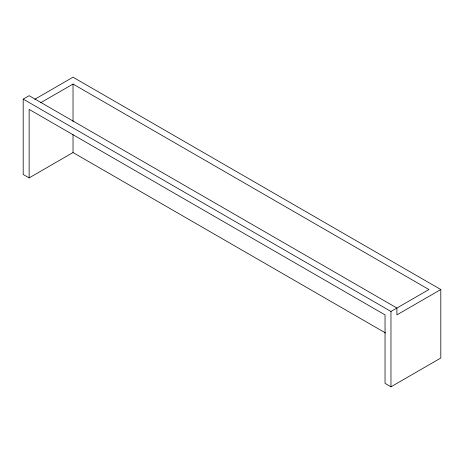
<?xml version="1.0" encoding="UTF-8"?>
<svg xmlns="http://www.w3.org/2000/svg" width="464" height="464" viewBox="0 0 464 464"><rect width="100%" height="100%" fill="white"/><g stroke="black" fill="none" stroke-linecap="round" stroke-linejoin="round"><path stroke-width="0.7" d="M23.2 99.122L29.133 95.694L396.906 308.026L396.906 314.876L440.8 289.536L440.8 358.028L390.972 386.796L385.039 383.374L385.039 314.876L29.133 109.394L29.133 177.892L23.2 174.464L23.2 99.122L390.972 311.454L428.939 289.536L73.028 84.054L40.664 102.735M34.777 99.29L73.028 77.204L440.8 289.536M29.133 177.892L73.028 152.546L385.625 333.024M390.972 311.454L390.972 386.796M73.028 84.054L73.028 121.545M73.028 134.525L73.028 152.546"/></g></svg>
